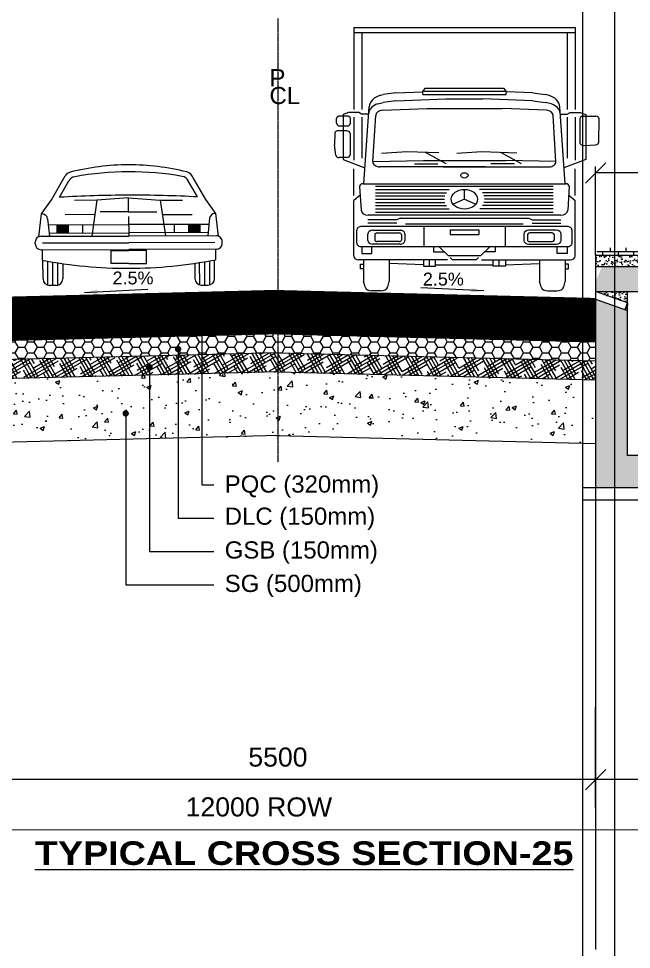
# Model space of a CAD drawing. Header units: inches. Extents: x 1863003 to 1881330, y 133141 to 515800.
# Drawn here: x 1871202 to 1876024, y 159476 to 166796 of the extents above; entities that cross this region are included whole.
import ezdxf

# ---------------------------------------------------------------- set-up
doc = ezdxf.new("R2010")
doc.units = ezdxf.units.IN
doc.header["$MEASUREMENT"] = 0
doc.linetypes.add('CENTERX2', pattern=[4, 2.5, -0.5, 0.5, -0.5])
doc.layers.get('0').update_dxf_attribs({"color": 4, "linetype": 'ELEC_LINE', "lineweight": 13})
doc.layers.get('Defpoints').update_dxf_attribs({"lineweight": 13})
for name, color, linetype, lineweight in [('DIM', 7, 'Continuous', 13), ('DIMEN', 7, 'Continuous', 13), ('HATCH', 252, 'Continuous', 13)]:
    doc.layers.add(name, color=color, linetype=linetype, lineweight=lineweight)
doc.styles.add('AB', font='ariblk.ttf')
doc.styles.add('ARIAL', font='arial.ttf')
doc.styles.get("Standard").update_dxf_attribs({"font": 'romans.shx'})
doc.linetypes.add('ELEC_LINE', pattern='A,12.7,-5.08,["EL",Standard,S=2.54,R=0,X=-2.54,Y=-1.27],-5.08', length=22.86)
doc.dimstyles.get("Standard").update_dxf_attribs({"dimtxt": 180, "dimasz": 160, "dimexe": 50, "dimexo": 50, "dimgap": 100, "dimtad": 1, "dimdec": 0, "dimzin": 0, "dimdsep": 46, "dimtxsty": 'ARIAL', "dimcen": 0.09, "dimclrd": 256, "dimclre": 256, "dimclrt": 256, "dimadec": 0, "dimazin": 0, "dimtm": 1e-09, "dimtfac": 1, "dimtdec": 0, "dimtofl": 0, "dimtmove": 0, "dimatfit": 3, "dimfxl": 0, "dimtolj": 1, "dimtzin": 0, "dimlwd": 9, "dimlwe": -1, "dimarcsym": 0})
pattern_1 = [(49.99999999999999, (849.9999999997672, -347609.0122401148), (358.6300913003767, -31.37606749129755), [37.5, -412.5]), (355, (849.9999999997672, -347609.0122401148), (-69.3756668065, 376.0960668500059), [30, -330]), (100.45144446, (879.8858404997671, -347611.6269121148), (289.254423363556, 344.7199954843147), [31.87009599999999, -350.5710559999998]), (46.18420000000001, (849.9999999997672, -347509.0122401148), (533.6206653357862, -82.75964039653827), [56.25, -618.75]), (96.63563549, (894.4683724997672, -347515.9088936148), (467.3309728371142, 487.0593003872752), [47.805171, -525.8568799999999]), (351.1841639899999, (849.9999999997672, -347509.0122401148), (467.3309725273866, 487.0593001349951), [45, -495.0000004999999]), (21, (899.9999999997672, -347534.0122401148), (298.4535260592309, -201.3094453326694), [37.5, -412.5]), (326.0000000000001, (899.9999999997672, -347534.0122401148), (121.6576659607909, 362.5750225234265), [30, -330]), (71.45144474, (924.8711269997672, -347550.7880271148), (420.1111883649855, 161.2655764031769), [31.870095, -350.571056]), (37.50000000000001, (849.9999999997672, -347609.0122401148), (6.079927658645334, 166.4469269156558), [0, -326, 0, -335, 0, -331.25]), (7.499999999999999, (849.9999999997672, -347609.0122401148), (131.5347687210743, 197.2058559411801), [0, -191, 0, -318.5, 0, -126.25]), (327.5, (738.4999999997672, -347609.0122401148), (266.9112180862045, -11.27743586718988), [0, -125, 0, -390, 0, -517.5]), (317.5, (688.4999999997672, -347609.0122401148), (291.5930846711931, 50.05249116615887), [0, -162.5, 0, -259, 0, -367.5])]
pattern_2 = [(29.99999999999999, (849.9999999997672, -347609.0122401148), (74.10254037844388, 71.65063509461096), [400, -200]), (120, (849.9999999997672, -347609.0122401148), (28.34936490538902, -99.10254037844388), [399.9999999999998, -199.9999999999999])]
pattern_3 = [(0, (849.9999999997672, -347609.0122401148), (75, 43.30127018922193), [50, -100]), (120, (849.9999999997672, -347609.0122401148), (-74.99999999999997, 43.30127018922194), [49.99999999999998, -99.99999999999996]), (59.99999999999999, (849.9999999997672, -347609.0122401148), (1.665334536937735e-14, 86.60254037844388), [-100, 50])]
pattern_4 = [(45, (849.9999999997672, -347609.0122401148), (-0.8838834764831844, 0.8838834764831844), [])]

# ---------------------------------------------------------------- blocks, each defined once
blk = doc.blocks.new('_Oblique')
at = {"color": 0, "linetype": 'ByBlock', "lineweight": -2}
blk.add_line((-0.5, -0.5), (0.5, 0.5), dxfattribs=at)
blk = doc.blocks.new('*D245')
at = {"layer": 'Defpoints', "color": 0, "ltscale": 0.02}
for p in [(1875742.303417261, 160811.027869636), (1875742.303417261, 160811.027869636), (1877042.303417261, 160811.027869636)]:
    blk.add_point(p, dxfattribs=at)
at = {"layer": 'DIMEN', "lineweight": 9, "ltscale": 0.02}
blk.add_line((1877042.303417261, 160811.027869636), (1875742.303417261, 160811.027869636), dxfattribs=at)
at = {"layer": 'DIMEN', "lineweight": 9, "ltscale": 0.02, "xscale": 160, "yscale": 160, "zscale": 160, "rotation": 180}
blk.add_blockref('_Oblique', (1875742.303417261, 160811.027869636), dxfattribs=at)
at = {"layer": 'DIMEN', "lineweight": 9, "ltscale": 0.02, "xscale": 160, "yscale": 160, "zscale": 160}
blk.add_blockref('_Oblique', (1877042.303417261, 160811.027869636), dxfattribs=at)
at = {"layer": 'DIMEN', "ltscale": 0.02, "insert": (1876392.303417261, 160987.6649774122), "char_height": 150, "attachment_point": 5, "style": 'ARIAL'}
blk.add_mtext('\\A1;1300', dxfattribs=at)
blk = doc.blocks.new('*D246')
at = {"layer": 'Defpoints', "color": 0, "ltscale": 0.02}
for p in [(1870742.303417261, 160811.027869636), (1870742.303417261, 160811.027869636), (1875742.303417261, 160811.027869636)]:
    blk.add_point(p, dxfattribs=at)
at = {"layer": 'DIMEN', "lineweight": 9, "ltscale": 0.02}
blk.add_line((1875742.303417261, 160811.027869636), (1870742.303417261, 160811.027869636), dxfattribs=at)
at = {"layer": 'DIMEN', "lineweight": 9, "ltscale": 0.02, "xscale": 160, "yscale": 160, "zscale": 160, "rotation": 180}
blk.add_blockref('_Oblique', (1870742.303417261, 160811.027869636), dxfattribs=at)
at = {"layer": 'DIMEN', "lineweight": 9, "ltscale": 0.02, "xscale": 160, "yscale": 160, "zscale": 160}
blk.add_blockref('_Oblique', (1875742.303417261, 160811.027869636), dxfattribs=at)
at = {"layer": 'DIMEN', "ltscale": 0.02, "insert": (1873242.303417261, 160987.6138177942), "char_height": 150, "attachment_point": 5, "style": 'ARIAL'}
blk.add_mtext('\\A1;5500', dxfattribs=at)
blk = doc.blocks.new('ca')
at = {"color": 8}
for p, q in [((-28.87392627767986, 25.61850738525391), (-23.64386951498454, 34.62560272216797)), ((-25.8452016072697, 26.62766265869141), (-22.36343586014118, 32.70442199707031)), ((25.84521282149944, 26.62766265869141), (22.36344707437092, 32.70442199707031)), ((28.87392986245686, 25.61850738525391), (23.64387309976155, 34.62560272216797)), ((-32.63588916830486, 20.39279174804688), (-28.87392627767986, 25.61850738525391)), ((-11.86808979086345, 25.45753479003906), (-20.18772327475017, 25.45753479003906)), ((-11.86808979086345, 25.45753479003906), (-13.80725299887126, 12.06492614746094)), ((-2.022308763116598e-06, 26.33292388916016), (-11.86808979086345, 25.45753479003906)), ((-2.022308763116598e-06, 26.33292388916016), (11.86810100503499, 25.45753479003906)), ((-2.022308763116598e-06, 21.14312744140625), (-2.022308763116598e-06, 26.33292388916016)), ((11.86810100503499, 25.45753479003906), (13.8072642130428, 12.06492614746094)), ((11.86810100503499, 25.45753479003906), (20.18772685952717, 25.45753479003906)), ((32.63589275308186, 20.39279174804688), (28.87392986245686, 25.61850738525391)), ((-2.022308763116598e-06, 21.14312744140625), (-10.61702167562908, 21.14312744140625)), ((-2.022308763116598e-06, 21.14312744140625), (10.61703288980061, 21.14312744140625)), ((-33.57544910477009, 11.918701171875), (-32.63588916830486, 20.39279174804688)), ((-32.63588916830486, 20.39279174804688), (-32.28344928787556, 20.39279174804688)), ((-30.30240070389118, 18.62036895751953), (-29.57140552572673, 12.06492614746094)), ((-12.64239704184001, 20.10987854003906), (-23.75327503250446, 20.10987854003906)), ((-2.022308763116598e-06, 19.41312408447266), (-2.022308763116598e-06, 12.06492614746094)), ((12.64240825601155, 20.10987854003906), (23.75327861739788, 20.10987854003906)), ((30.30239665939007, 18.62036895751953), (29.57140911050374, 12.06492614746094)), ((32.63589275308186, 20.39279174804688), (32.2834605021053, 20.39279174804688)), ((33.57545268966351, 11.918701171875), (32.63589275308186, 20.39279174804688)), ((-30.04683124588337, 16.3284912109375), (-2.022308763116598e-06, 16.3284912109375)), ((-26.75585376791423, 13.26463317871094), (-26.75585376791423, 16.3284912109375)), ((-22.56476032303181, 13.26463317871094), (-22.56476032303181, 16.3284912109375)), ((-17.18514453939861, 13.26463317871094), (-17.18514453939861, 16.3284912109375)), ((30.04684246011311, 16.3284912109375), (-2.022308763116598e-06, 16.3284912109375)), ((17.18514812417561, 13.26463317871094), (17.18514812417561, 16.3284912109375)), ((22.56477153726155, 13.26463317871094), (22.56477153726155, 16.3284912109375)), ((26.75585735269124, 13.26463317871094), (26.75585735269124, 16.3284912109375)), ((-32.79469501541462, 12.06492614746094), (-2.022308763116598e-06, 12.06492614746094)), ((-29.7051869588322, 13.26463317871094), (-2.022308763116598e-06, 13.26463317871094)), ((29.70519817300374, 13.26463317871094), (-2.022308763116598e-06, 13.26463317871094)), ((32.79470622964436, 12.06492614746094), (-2.022308763116598e-06, 12.06492614746094)), ((-34.95222675375408, 9.207511901855469), (-34.95222675375408, 9.907394409179688)), ((-32.79469501541462, 7.049980163574219), (-2.022308763116598e-06, 7.049980163574219)), ((-32.40735828451579, 7.049980163574219), (-32.40735828451579, 3.125236511230469)), ((-32.26056873373454, 9.557449340820312), (-2.022308763116598e-06, 9.557449340820312)), ((32.26057231856976, 9.557449340820312), (-2.022308763116598e-06, 9.557449340820312)), ((32.79470622964436, 7.049980163574219), (-2.022308763116598e-06, 7.049980163574219)), ((32.40736186935101, 7.049980163574219), (32.40736186935101, 3.125236511230469)), ((34.95223796792561, 9.207511901855469), (34.95223796792561, 9.907394409179688)), ((-6.595125313324388, 1.757362365722656), (-6.595125313324388, 6.686576843261719)), ((-6.595125313324388, 6.686576843261719), (-2.022308763116598e-06, 6.686576843261719)), ((6.595136527495924, 6.686576843261719), (-2.022308763116598e-06, 6.686576843261719)), ((6.595136527495924, 1.757362365722656), (6.595136527495924, 6.686576843261719)), ((-32.09418689779704, -3.909431457519531), (-32.09418689779704, 3.0645751953125)), ((-30.28335773519939, -6.264907836914062), (-30.28335773519939, 2.725761413574219)), ((-28.40287982986774, -6.346817016601562), (-28.40287982986774, 2.395401000976562)), ((-26.52240192459431, -6.264907836914062), (-26.52240192459431, 2.086807250976562)), ((-24.71157276205486, 1.810089111328125), (-24.71157276205486, -3.909431457519531)), ((-2.022308763116598e-06, 1.757362365722656), (-6.595125313324388, 1.757362365722656)), ((-2.022308763116598e-06, 1.757362365722656), (6.595136527495924, 1.757362365722656)), ((24.71157634683186, 1.810089111328125), (24.71157634683186, -3.909431457519531)), ((26.52241313882405, -6.264907836914062), (26.52241313882405, 2.086807250976562)), ((28.40289104409749, -6.346817016601562), (28.40289104409749, 2.395401000976562)), ((30.28336894942913, -6.264907836914062), (30.28336894942913, 2.725761413574219)), ((32.09419048257405, -3.909431457519531), (32.09419048257405, 3.0645751953125)), ((-27.14895832107868, -6.346817016601562), (-29.65680133871501, -6.346817016601562)), ((27.14896953530842, -6.346817016601562), (29.65681255294476, -6.346817016601562))]:
    blk.add_line(p, q, dxfattribs=at)
for centre, radius, start, end in [((-2.022308763116598e-06, -51.15877151489258), 89.84619140625, 90.00000250547792, 104.0557395141059), ((-2.022308763116598e-06, -51.15877151489258), 89.84619140625, 75.94426549587769, 90.00000250547792), ((-21.10853015951579, 33.15342712402344), 2.931763172149658, 104.0557395141059, 149.8579703914262), ((-2.022308763116598e-06, -77.34341216087341), 113.4477920532226, 90.00000250547792, 100.1964913884343), ((-2.022308763116598e-06, -77.34341216087341), 113.4477920532226, 79.80350679128016, 90.00000250547792), ((21.1085337442928, 33.15342712402344), 2.931763172149658, 30.14203120414816, 75.94426549587769), ((-19.49852191971149, 31.06292724609375), 3.301851511001587, 100.1964913884343, 150.1888247544409), ((19.49853313394124, 31.06292724609375), 3.301851511001587, 29.81117683935573, 79.80350679128016), ((-2.022308763116598e-06, -444.7755432128906), 472.1111755371094, 90.00000250547792, 93.13816024060277), ((-2.022308763116598e-06, -444.7755432128906), 472.1111755371094, 86.8618379397985, 90.00000250547792), ((-32.28344928787556, 18.39946746826172), 1.993328452110291, 6.362710959437382, 90.00000250547792), ((32.2834605021053, 18.39946746826172), 1.993328452110291, 90.00000250547792, 173.6372876464351), ((-32.79469501541462, 9.907394409179688), 2.157535076141357, 90.00000250547792, 180.0000050081001), ((32.79470622964436, 9.907394409179688), 2.157535076141357, 0, 90.00000250547792), ((-32.79469501541462, 9.207511901855469), 2.157535076141357, 180.0000050081001, 270.0000006830187), ((32.79470622964436, 9.207511901855469), 2.157535076141357, 270.0000006830187, 0), ((-2.022308763116598e-06, 169.5877685546875), 169.5877685546875, 258.9833153636083, 270.0000006830187), ((-2.022308763116598e-06, 169.5877685546875), 169.5877685546875, 270.0000006830187, 281.0166860022666), ((-29.65680133871501, -3.909431457519531), 2.437389612197876, 180.0000050081001, 270.0000006830187), ((-27.14895832107868, -3.909431457519531), 2.437389612197876, 270.0000006830187, 0), ((27.14896953530842, -3.909431457519531), 2.437389612197876, 180.0000050081001, 270.0000006830187), ((29.65681255294476, -3.909431457519531), 2.437389612197876, 270.0000006830187, 0)]:
    blk.add_arc(centre, radius, start, end, dxfattribs=at)
for points in [[(-22.56476032303181, 13.26463317871094), (-22.56476032303181, 16.3284912109375), (-26.75585376791423, 13.26463317871094), (-26.75585376791423, 16.3284912109375)], [(22.56477153726155, 13.26463317871094), (22.56477153726155, 16.3284912109375), (26.75585735269124, 13.26463317871094), (26.75585735269124, 16.3284912109375)]]:
    blk.add_solid(points, dxfattribs=at)
blk = doc.blocks.new('A$C9c4fc737')
at = {"color": 8, "linetype": 'Continuous'}
for p, q in [((10.81007140269503, 147.2526909448789), (134.6093052432407, 147.2526909448789)), ((10.81007140269503, 147.2526909448789), (10.81007140269503, 101.3151259922306)), ((134.6093052432407, 147.2526909448789), (134.6093052432407, 101.3151259922306)), ((10.81007140269503, 144.514640566078), (134.6093052432407, 144.514640566078)), ((15.30168826063164, 144.514640566078), (15.30168826063164, 101.3151259922306)), ((130.1176883853041, 144.514640566078), (130.1176883853041, 101.3151259922306)), ((25.80307572381571, 109.3900817960384), (27.35668485541828, 109.827034364338)), ((34.43398321326822, 110.7369727246114), (27.35668485541828, 109.827034364338)), ((34.43398321326822, 110.7369727246114), (49.37210274743848, 111.3052707503666)), ((49.37210274743848, 111.5411098843906), (50.79670752352104, 113.2288923030719)), ((96.04727389849722, 111.5411098843906), (49.37210274743848, 111.5411098843906)), ((49.37210274743848, 109.8533274657675), (49.37210274743848, 111.5411098843906)), ((49.37210274743848, 109.8533274657675), (96.04727389849722, 109.8533274657675)), ((50.79670752352104, 113.2288923030719), (94.62266912241466, 113.2288923030719)), ((94.62266912241466, 113.2288923030719), (96.04727389849722, 111.5411098843906)), ((96.04727389849722, 109.8533274657675), (96.04727389849722, 111.5411098843906)), ((110.9853934326675, 110.7369727246114), (96.04727389849722, 111.3052707503666)), ((110.9853934326675, 110.7369727246114), (118.0626917905174, 109.827034364338)), ((119.61630092212, 109.3900817960384), (118.0626917905174, 109.827034364338)), ((24.28094782587141, 104.5324804893462), (27.35668485541828, 105.397531528899)), ((34.43398321326822, 106.3074698892306), (27.35668485541828, 105.397531528899)), ((34.43398321326822, 106.3074698892306), (62.33875959576108, 107.3690646428731)), ((62.33875959576108, 107.3690646428731), (83.08061705017462, 107.3690646428731)), ((110.9853934326675, 106.3074698892306), (83.08061705017462, 107.3690646428731)), ((110.9853934326675, 106.3074698892306), (118.0626917905174, 105.397531528899)), ((121.1384288200643, 104.5324804893462), (118.0626917905174, 105.397531528899)), ((7.944666502531618, 99.78624497377314), (4.911538634914905, 98.57299382670317)), ((13.60650518885814, 99.78624497377314), (7.944666502531618, 99.78624497377314)), ((15.22417338495143, 98.74541201052489), (13.60650518885814, 99.78624497377314)), ((16.43742453190498, 59.91248832049314), (19.42990541039035, 102.8634112855652)), ((26.83855356904678, 100.9396588809323), (51.62170779658481, 101.9094344811165)), ((51.62170779658481, 101.9094344811165), (93.79766884911805, 101.9094344811165)), ((118.5808230768889, 100.9396588809323), (93.79766884911805, 101.9094344811165)), ((128.9819521140307, 59.91248832049314), (125.9894712353125, 102.8634112855652)), ((130.1952032609843, 98.74541201052489), (131.8128714570776, 99.78624497377314)), ((131.8128714570776, 99.78624497377314), (137.4747101434041, 99.78624497377314)), ((137.4747101434041, 99.78624497377314), (140.5078380110208, 98.57299382670317)), ((1.260551386745647, 93.71527845913079), (1.260551386745647, 96.28955551289255)), ((6.952321232063696, 97.76593348762253), (3.229055353207514, 97.76593348762253)), ((4.911538634914905, 98.57299382670317), (4.911538634914905, 73.39803252520505)), ((8.920825198292732, 93.71527845913079), (8.920825198292732, 96.28955551289255)), ((10.81007140269503, 97.14353605674114), (10.81007140269503, 73.11245732830139)), ((19.14299576473422, 98.74541201052489), (15.22417338495143, 98.74541201052489)), ((15.30168826063164, 97.14353605674114), (15.30168826063164, 74.19216890487587)), ((21.52414408815093, 72.39246372279013), (23.11087843985297, 98.12731148838066)), ((123.8952325577848, 72.39246372279013), (122.3084982060827, 98.12731148838066)), ((126.2763808809686, 98.74541201052489), (130.1952032609843, 98.74541201052489)), ((130.1176883853041, 97.14353605674114), (130.1176883853041, 74.19216890487587)), ((134.6093052432407, 97.14353605674114), (134.6093052432407, 73.11245732830139)), ((137.2997770148795, 96.27441052539507), (137.2997770148795, 82.8046028696117)), ((139.3317480962723, 97.75002095242962), (146.1434926723596, 97.58522068039747)), ((140.5078380110208, 98.57299382670317), (140.5078380110208, 73.39803252520505)), ((147.8633633202408, 83.18633028503973), (148.0484157337341, 96.09373613906791)), ((6.885636833729222, 89.48991626466159), (2.279984229011461, 89.54305841011228)), ((3.229055353207514, 92.2389004844008), (6.952321232063696, 92.2389004844008)), ((0.2822680084500462, 88.11550049768994), (0, 81.6939033070812)), ((8.823859706986696, 88.01371297822334), (8.823859706986696, 76.04331767233089)), ((0.7474576199892908, 75.90110675262986), (0, 81.6939033070812)), ((139.4252597675659, 81.33292674750555), (146.051951929694, 81.73052827722859)), ((6.855355740757659, 74.5669396976009), (2.706808069488034, 74.5669396976009)), ((4.911538634914905, 73.39803252520505), (17.06051128986292, 68.85562026500702)), ((21.52414408815093, 72.39246372279013), (49.80183107615449, 72.94306334503926)), ((40.45865266723558, 77.68533015169669), (26.34564223280177, 76.88612957298756)), ((58.4318889528513, 77.0992463597795), (40.45865266723558, 77.68533015169669)), ((49.80183107615449, 72.94306334503926), (95.61754556978121, 72.94306334503926)), ((62.54096812033094, 71.12318662443431), (51.01508222310804, 77.34109875315335)), ((82.51802576519549, 77.68533015169669), (68.4050153309945, 76.88612957298756)), ((102.0383846617769, 77.04879670945229), (82.51802576519549, 77.68533015169669)), ((104.6003412182909, 71.12318662443431), (93.07445532130077, 77.34109875315335)), ((123.8952325577848, 72.39246372279013), (95.61754556978121, 72.94306334503926)), ((140.5078380110208, 73.39803252520505), (128.3588653560728, 68.85562026500702)), ((10.81007140269503, 53.40037574415328), (10.81007140269503, 68.16311544529162)), ((84.58169729192741, 69.30330990388757), (25.45694932248443, 69.30330990388757)), ((44.74661796330474, 71.12318662443431), (57.89017205638811, 71.12318662443431)), ((60.83767935400829, 69.30330990388757), (119.9624273234513, 69.30330990388757)), ((100.672758682631, 71.12318662443431), (87.52920458931476, 71.12318662443431)), ((134.6093052432407, 53.40037574415328), (134.6093052432407, 68.16311544529162)), ((14.1265368165914, 58.36804228380788), (14.94026613910682, 45.14494079392171)), ((16.09294749516994, 59.91248832049314), (129.3264291507658, 59.91248832049314)), ((23.01603383524343, 58.50492512102937), (122.4033428104594, 58.50492512102937)), ((131.2928398293443, 58.36804228380788), (130.4791105068289, 45.14494079392171)), ((14.42386939167045, 53.53638793766731), (10.81007140269503, 50.56138734007254)), ((23.01603383524343, 56.70389381982386), (64.2195695808623, 56.70389381982386)), ((23.01603383524343, 54.90286251861835), (62.65458538127132, 54.90286251861835)), ((23.01603383524343, 53.10183121741284), (61.81956115923822, 53.10183121741284)), ((72.70968832285143, 51.27113444113638), (72.70968832285143, 56.78345282335067)), ((122.4033428104594, 56.70389381982386), (81.1998070650734, 56.70389381982386)), ((122.4033428104594, 54.90286251861835), (82.76479126466438, 54.90286251861835)), ((122.4033428104594, 53.10183121741284), (83.59981548669748, 53.10183121741284)), ((130.9955072542652, 53.53638793766731), (134.6093052432407, 50.56138734007254)), ((10.81007140269503, 19.41215215518605), (10.81007140269503, 50.56138734007254)), ((23.01603383524343, 51.30079991614912), (61.54942669160664, 51.30079991614912)), ((23.01603383524343, 49.4997686149436), (61.80213106749579, 49.4997686149436)), ((23.01603383524343, 47.69873731373809), (62.61687075579539, 47.69873731373809)), ((72.70968832285143, 51.27113444113638), (66.34461131924763, 48.51497525000013)), ((72.70968832285143, 51.27113444113638), (79.07476532668807, 48.51497525000013)), ((122.4033428104594, 47.69873731373809), (82.80250589014031, 47.69873731373809)), ((122.4033428104594, 49.4997686149436), (83.6172455784399, 49.4997686149436)), ((122.4033428104594, 51.30079991614912), (83.86994995432906, 51.30079991614912)), ((134.6093052432407, 19.41215215518605), (134.6093052432407, 50.56138734007254)), ((126.5462891496718, 42.32832096831407), (18.87308749626391, 42.32832096831407)), ((23.01603383524343, 45.89770601253258), (64.1527073616162, 45.89770601253258)), ((23.01603383524343, 44.09667471132707), (122.4033428104594, 44.09667471132707)), ((122.4033428104594, 45.89770601253258), (81.26666928408667, 45.89770601253258)), ((34.84683989058249, 39.77323140465887), (18.75923893414438, 39.77323140465887)), ((34.84683989058249, 37.9278889420093), (18.75923893414438, 37.9278889420093)), ((36.73949882644229, 40.76687734609004), (34.84683989058249, 39.77323140465887)), ((36.73949882644229, 40.76687734609004), (108.6798778192606, 40.76687734609004)), ((39.78912425111048, 37.50204068142921), (105.6302523948252, 37.50204068142921)), ((108.6798778192606, 40.76687734609004), (110.5725367553532, 39.77323140465887)), ((110.5725367553532, 39.77323140465887), (126.6601377117913, 39.77323140465887)), ((110.5725367553532, 37.9278889420093), (126.6601377117913, 37.9278889420093)), ((12.51346444524825, 26.79352200578433), (12.51346444524825, 34.01561733672861)), ((130.1500066772569, 36.08254647935973), (15.2693699686788, 36.08254647935973)), ((18.60797379491851, 28.1803650741349), (18.60797379491851, 31.82522433414124)), ((21.36387931858189, 33.89215347677236), (36.6879188392777, 33.89215347677236)), ((22.54498166893609, 31.52994877216406), (22.54498166893609, 28.47564063605387)), ((23.72608400485478, 32.41577552404488), (36.29421808989719, 32.41577552404488)), ((37.47532042581588, 31.52994877216406), (37.47532042581588, 28.47564063605387)), ((39.44382436270826, 31.82522433414124), (39.44382436270826, 28.1803650741349)), ((49.98811137885787, 36.08254647935973), (49.98811137885787, 24.72659286309499)), ((64.75085108005442, 34.09525459655561), (64.75085108005442, 31.5401650328422)), ((64.75085108005442, 34.09525459655561), (80.66852556588128, 34.09525459655561)), ((64.75085108005442, 31.5401650328422), (80.66852556588128, 31.5401650328422)), ((80.66852556588128, 34.09525459655561), (80.66852556588128, 31.5401650328422)), ((95.43126526707783, 36.08254647935973), (95.43126526707783, 24.72659286309499)), ((105.9755522829946, 31.82522433414124), (105.9755522829946, 28.1803650741349)), ((107.9440562201198, 31.52994877216406), (107.9440562201198, 28.47564063605387)), ((124.0554973273538, 33.89215347677236), (108.731457806658, 33.89215347677236)), ((121.6932926410809, 32.41577552404488), (109.1251585558057, 32.41577552404488)), ((122.8743949769996, 31.52994877216406), (122.8743949769996, 28.47564063605387)), ((126.8114028510172, 28.1803650741349), (126.8114028510172, 31.82522433414124)), ((132.9059122006875, 26.79352200578433), (132.9059122006875, 34.01561733672861)), ((36.6879188392777, 26.11343593144557), (21.36387931858189, 26.11343593144557)), ((36.29421808989719, 27.58981388423126), (23.72608400485478, 27.58981388423126)), ((108.731457806658, 26.11343593144557), (124.0554973273538, 26.11343593144557)), ((109.1251585558057, 27.58981388423126), (121.6932926410809, 27.58981388423126)), ((130.1500066772569, 24.72659286309499), (15.2693699686788, 24.72659286309499)), ((15.2693699686788, 24.72659286309499), (15.2693699686788, 20.89395851764129)), ((15.2693699686788, 20.89395851764129), (20.84116376377642, 20.89395851764129)), ((20.84116376377642, 20.89395851764129), (20.84116376377642, 24.72659286309499)), ((55.47682229336351, 24.72659286309499), (55.47682229336351, 21.88760445907246)), ((55.47682229336351, 21.88760445907246), (61.42517894948833, 21.88760445907246)), ((58.50507659092546, 24.72659286309499), (63.61525571835227, 19.75836315599736)), ((86.91430005477741, 24.72659286309499), (81.80412092758343, 19.75836315599736)), ((89.94255435257219, 21.88760445907246), (83.99419769644737, 21.88760445907246)), ((89.94255435257219, 24.72659286309499), (89.94255435257219, 21.88760445907246)), ((124.5782128821593, 20.89395851764129), (124.5782128821593, 24.72659286309499)), ((130.1500066772569, 20.89395851764129), (124.5782128821593, 20.89395851764129)), ((130.1500066772569, 24.72659286309499), (130.1500066772569, 20.89395851764129)), ((63.23672393104061, 17.34522301255492), (13.56597692635842, 17.34522301255492)), ((16.29878231720068, 17.34522301255492), (16.29878231720068, 5.279522295284551)), ((30.68299023108557, 17.34522301255492), (30.68299023108557, 5.279522295284551)), ((49.79884548531845, 17.34522301255492), (49.79884548531845, 13.93843692768132)), ((53.20563157019205, 13.93843692768132), (53.20563157019205, 17.34522301255492)), ((56.61241765506566, 13.93843692768132), (56.61241765506566, 17.34522301255492)), ((63.61525571835227, 19.75836315599736), (81.80412092758343, 19.75836315599736)), ((66.09734272304922, 17.34522301255492), (64.79634029022418, 18.61008648894494)), ((79.32203392288648, 17.34522301255492), (66.09734272304922, 17.34522301255492)), ((79.32203392288648, 17.34522301255492), (80.62303635571152, 18.61008648894494)), ((82.18265271466225, 17.34522301255492), (131.8533997195773, 17.34522301255492)), ((88.80695899087004, 13.93843692768132), (88.80695899087004, 17.34522301255492)), ((92.21374507574365, 13.93843692768132), (92.21374507574365, 17.34522301255492)), ((95.62053116061725, 17.34522301255492), (95.62053116061725, 13.93843692768132)), ((114.7363864146173, 17.34522301255492), (114.7363864146173, 5.279522295284551)), ((129.120594328735, 17.34522301255492), (129.120594328735, 5.279522295284551)), ((14.51846541743726, 12.32884671847569), (14.51846541743726, 14.95200559473597)), ((14.51846541743726, 14.95200559473597), (16.29878231720068, 14.95200559473597)), ((16.29878231720068, 12.32884671847569), (14.51846541743726, 12.32884671847569)), ((49.79884548531845, 14.64818402868696), (30.87225612485781, 15.35793112969259)), ((49.79884548531845, 13.93843692768132), (56.61241765506566, 13.93843692768132)), ((56.61241765506566, 14.64818402868696), (88.80695899087004, 14.64818402868696)), ((95.62053116061725, 13.93843692768132), (88.80695899087004, 13.93843692768132)), ((95.62053116061725, 14.64818402868696), (114.5471205210779, 15.35793112969259)), ((130.9009112284984, 14.95200559473597), (129.120594328735, 14.95200559473597)), ((129.120594328735, 12.32884671847569), (130.9009112284984, 12.32884671847569)), ((130.9009112284984, 12.32884671847569), (130.9009112284984, 14.95200559473597)), ((17.13803700078279, 2.335416865476873), (16.29878231720068, 5.279522295284551)), ((29.84373554773629, 2.335416865476873), (30.68299023108557, 5.279522295284551)), ((115.5756410981994, 2.335416865476873), (114.7363864146173, 5.279522295284551)), ((128.2813396451529, 2.335416865476873), (129.120594328735, 5.279522295284551)), ((25.99373464658856, 0), (20.98803790193051, 0)), ((119.4256419993471, 0), (124.4313387440052, 0))]:
    blk.add_line(p, q, dxfattribs=at)
for centre, major_axis, ratio, start_param, end_param in [((29.25901510962285, 102.478203024657), (9.842519685239607, 8.685140878007128e-10), 0.7499999999976008, 1.929566996875606, 3.089386062538172), ((116.1603615363128, 102.478203024657), (-9.842519684983525, 1.044730263928248e-10), 0.7500000000071224, 3.193799244538609, 4.353618310236004), ((27.04569937568158, 99.00297738978406), (7.874015865556987, 4.652433814187923e-10), 0.749999999989869, 1.929566996891334, 3.089386062563803), ((118.3736772702541, 99.00297738978406), (7.874015865300907, 2.987938476012848e-10), 0.7500000000017711, 0.0522065908974827, 1.212025656613489), ((27.04368367418647, 97.99091361893807), (-3.937007932723968, 2.312929198222416e-10), 0.7500000000002759, -1.51866967777492, -0.04620985496934704), ((118.3756929717492, 97.99091361893807), (3.937007932723968, 2.312929198222416e-10), 0.7500000000002759, 0.04620985496934704, 1.51866967777492), ((3.229055353207514, 96.28955551289255), (1.968503966461868, 1.285005698369486e-10), 0.749999999940861, 1.570796326745938, 3.141592653502755), ((3.229055353207514, 93.71527845913079), (-1.968503966461867, 1.285010069326342e-10), 0.749999999940861, 8.703793241693347e-11, 1.570796326843855), ((6.952321232063696, 96.28955551289255), (1.968503966229037, 2.706370932071493e-10), 0.7500000000295695, -1.833113660865138e-10, 1.570796326691784), ((6.952321232063696, 93.71527845913079), (-1.968503966229037, 2.706379673985203e-10), 0.7500000000295695, 1.570796326898009, 3.141592653773105), ((139.2682809811085, 96.27441052539507), (1.968503966229037, 2.497819467660958e-10), 0.7500000000498698, 1.538549444250816, 3.141592653420608), ((146.0800255571958, 96.10961025336292), (1.968503966183297, 2.493730358322635e-11), 0.7500000000660637, -0.01075227378542487, 1.538549444454071), ((2.249703136039898, 88.06685512361582), (-1.968503966359715, 8.40328508991271e-12), 0.750000000003175, 4.697005578532028, 6.250230209543837), ((6.855355740757659, 88.01371297822334), (1.968503966229036, 1.260290043539562e-11), 0.7500000000233307, -8.536282791737904e-12, 1.55541292493321), ((139.2682809811085, 82.8046028696117), (-1.968503966229037, 3.625980915698539e-10), 0.7500000000340206, 2.455997627492934e-10, 1.650626312817779), ((145.8949731434695, 83.20220439933473), (-1.968503966415619, 5.900497841098077e-11), 0.749999999960756, 1.65062631257587, 3.130840379860985), ((2.706808069488034, 76.04331767233089), (-1.968503966271369, 1.554073060315424e-10), 0.7500000000134409, 0.09647377531102164, 1.570796326854107), ((6.855355740757659, 76.04331767233089), (-1.968503966229037, 2.706379673985203e-10), 0.7500000000295695, 1.570796326898009, 3.141592653773105), ((25.45694932248443, 72.25606585340574), (-3.937007932715591, 4.113186456186132e-10), 0.7499999999952969, -0.0462098548890495, 1.570796326873253), ((119.9624273234513, 72.25606585340574), (3.937007932493279, 1.217947525238363e-11), 0.7500000000376474, 4.71238898038237, 6.329395162203811), ((72.70968832285143, 64.59174372506095), (-1.996488246135414, 7.963933390907697e-11), 0.7499999999416898, 3.141592653642979, 9.424777960822565), ((16.09294749516994, 58.43611034576315), (-1.968503966311554, 7.931594072135041e-11), 0.7499999999981304, -1.570796326764677, 0.04612111607132863), ((129.3264291507658, 58.43611034576315), (1.968503966311554, 7.931637781703598e-11), 0.7499999999981303, -0.04612111607132863, 1.570796326764677), ((18.87308749626391, 45.28107691783225), (3.937007932612698, 2.218595207314196e-10), 0.750000000014898, 3.187713769531352, 4.712388980342426), ((126.5462891496718, 45.28107691783225), (-3.937007932612698, 2.218595207314196e-10), 0.750000000014898, 1.570796326837161, 3.095471537648233), ((15.2693699686788, 34.01561733672861), (-2.755905523430556, 1.92061759289608e-10), 0.7500000000211212, -1.570796326742628, 9.29212262690271e-11), ((21.36387931858189, 31.82522433414124), (2.755905523663387, 2.070767827158106e-10), 0.7499999999577579, 1.570796326738543, 3.141592653489607), ((23.72608400485478, 31.52994877216406), (-1.181102335918695, 8.643329318177971e-11), 0.7499999999507175, -1.570796326740012, 9.757350483141636e-11), ((36.29421808989719, 31.52994877216406), (1.181102335918695, 8.643276866697656e-11), 0.7499999999507176, -9.757283869760158e-11, 1.570796326740012), ((36.6879188392777, 31.82522433414124), (2.755905523430556, 1.920617592896081e-10), 0.7500000000211212, -9.29212262690271e-11, 1.570796326742629), ((108.731457806658, 31.82522433414124), (2.755905523663387, 2.070767827158106e-10), 0.7499999999577579, 1.570796326738543, 3.141592653489607), ((109.1251585558057, 31.52994877216406), (1.181102335685864, 7.88954909307304e-11), 0.7500000000985649, 1.570796326744798, 3.141592653500728), ((121.6932926410809, 31.52994877216406), (-1.181102335918695, 4.780339471246399e-10), 0.7499999999507175, 3.141592654129441, 4.712388980688242), ((124.0554973273538, 31.82522433414124), (-2.755905523663387, 2.070761707818574e-10), 0.7499999999577578, 3.141592653689979, 4.712388980441044), ((130.1500066772569, 34.01561733672861), (2.755905523430556, 1.920617592896081e-10), 0.7500000000211212, -9.29212262690271e-11, 1.570796326742629), ((15.2693699686788, 26.79352200578433), (2.755905523430556, 2.471713072433679e-10), 0.7500000000422421, 3.141592653470209, 4.712388980317423), ((21.36387931858189, 28.1803650741349), (-2.755905523663387, 1.51967234757395e-10), 0.7499999999788789, 7.352318753817144e-11, 1.570796326836253), ((23.72608400485478, 28.47564063605387), (1.181102335918694, 2.194790955646965e-10), 0.7499999999014352, 3.141592653342025, 4.71238898024532), ((36.29421808989719, 28.47564063605387), (-1.181102335918695, 2.194790955646966e-10), 0.7499999999014348, 1.570796326934266, 3.14159265383756), ((36.6879188392777, 28.1803650741349), (-2.755905523430556, 2.471713072433679e-10), 0.7500000000422421, 1.570796326862162, 3.141592653709377), ((108.731457806658, 28.1803650741349), (-2.755905523663387, 1.51967234757395e-10), 0.7499999999788789, 7.352318753817144e-11, 1.570796326836253), ((109.1251585558057, 28.47564063605387), (1.181102335685864, 5.415019381187713e-11), 0.7500000000492826, 3.141592653528663, 4.712388980350305), ((121.6932926410809, 28.47564063605387), (1.181102335918695, 3.449876202269198e-10), 0.7499999999014351, 4.712388980165622, 6.283185306790133), ((124.0554973273538, 28.1803650741349), (2.755905523663387, 1.51967234757395e-10), 0.7499999999788789, 4.712388980343333, 6.283185307106063), ((130.1500066772569, 26.79352200578433), (-2.755905523430556, 2.471713072433679e-10), 0.7500000000422421, 1.570796326862162, 3.141592653709377), ((13.56597692635842, 19.41215215518605), (-2.755905523663387, 2.070761707818574e-10), 0.7499999999577578, 1.001854155191495e-10, 1.570796326851251), ((131.8533997195773, 19.41215215518605), (2.755905523663387, 2.070767827158106e-10), 0.7499999999577579, 4.712388980328336, 6.283185307079401), ((20.98803790193051, 2.952755949518178), (-3.937007932812566, 1.456588815042779e-10), 0.7499999999768232, 0.2106260617996123, 1.570796326822644), ((25.99373464658856, 2.952755949518178), (3.937007932812566, 1.45659755695649e-10), 0.7499999999768232, 4.712388980356941, 6.072559245379972), ((119.4256419993471, 2.952755949518178), (-3.937007932812566, 1.456588815042779e-10), 0.7499999999768232, 0.2106260617996123, 1.570796326822644), ((124.4313387440052, 2.952755949518178), (3.937007932812566, 1.45659755695649e-10), 0.7499999999768232, 4.712388980356941, 6.072559245379972)]:
    blk.add_ellipse(centre, major_axis=major_axis, ratio=ratio, start_param=start_param, end_param=end_param, dxfattribs=at)
blk.add_ellipse((72.70968832285143, 51.27113444113638), major_axis=(7.349757843185215, 3.855910155033785e-11), ratio=0.749999999976241, dxfattribs=at)
blk = doc.blocks.new('*D249')
at = {"layer": 'Defpoints', "color": 0, "ltscale": 0.02}
for p in [(1867442.303417261, 160646.2464845365), (1878742.303417261, 160638.6935116831), (1878742.153301422, 160414.1052582053)]:
    blk.add_point(p, dxfattribs=at)
at = {"layer": 'DIMEN', "ltscale": 0.02}
for p, q in [((1867442.269997034, 160596.2464957056), (1867442.119881195, 160371.6582422278)), ((1878742.269997034, 160588.6935228522), (1878742.119881195, 160364.1052693744))]:
    blk.add_line(p, q, dxfattribs=at)
at = {"layer": 'DIMEN', "lineweight": 9, "ltscale": 0.02}
blk.add_line((1867442.153301421, 160421.6582310587), (1878742.153301422, 160414.1052582053), dxfattribs=at)
at = {"layer": 'DIMEN', "lineweight": 9, "ltscale": 0.02, "xscale": 160, "yscale": 160, "zscale": 160}
for p, rotation in [((1867442.153301421, 160421.6582310587), 179.9617032386878), ((1878742.153301422, 160414.1052582053), 359.9617032386878)]:
    blk.add_blockref('_Oblique', p, dxfattribs=dict(at, rotation=rotation))
at = {"layer": 'DIMEN', "ltscale": 0.02, "insert": (1873092.272016175, 160595.4908454756), "char_height": 150, "attachment_point": 5, "rotation": 359.9617032386878, "style": 'ARIAL'}
blk.add_mtext('\\A1;12000 ROW', dxfattribs=at)
blk = doc.blocks.new('*D357')
at = {"layer": 'Defpoints', "color": 0, "ltscale": 0.02}
for p in [(1875742.274070687, 165582.5886607658), (1875742.274070687, 165481.9390446051), (1877542.274070687, 165481.9390446051)]:
    blk.add_point(p, dxfattribs=at)
at = {"layer": 'DIMEN', "ltscale": 0.02}
for p, q in [((1875742.274070687, 165531.9390446051), (1875742.274070687, 165632.5886607658)), ((1877542.274070687, 165531.9390446051), (1877542.274070687, 165632.5886607658))]:
    blk.add_line(p, q, dxfattribs=at)
at = {"layer": 'DIMEN', "lineweight": 9, "ltscale": 0.02}
blk.add_line((1877542.274070687, 165582.5886607658), (1875742.274070687, 165582.5886607658), dxfattribs=at)
at = {"layer": 'DIMEN', "lineweight": 9, "ltscale": 0.02, "xscale": 160, "yscale": 160, "zscale": 160, "rotation": 180}
blk.add_blockref('_Oblique', (1875742.274070687, 165582.5886607658), dxfattribs=at)
at = {"layer": 'DIMEN', "lineweight": 9, "ltscale": 0.02, "xscale": 160, "yscale": 160, "zscale": 160}
blk.add_blockref('_Oblique', (1877542.274070687, 165582.5886607658), dxfattribs=at)
at = {"layer": 'DIMEN', "ltscale": 0.02, "insert": (1876642.274070687, 165759.174608924), "char_height": 150, "attachment_point": 5, "style": 'ARIAL'}
blk.add_mtext('\\A1;1800', dxfattribs=at)

msp = doc.modelspace()

# ---------------------------------------------------------------- hatches: boundary and pattern name
at = {"layer": 'DIM', "linetype": 'Continuous'}
h = msp.add_hatch(dxfattribs=at)
h.set_pattern_fill('AR-BRSTD', scale=0.6)
h.set_pattern_definition([(0, (1949.999999999302, -347325.0341684531), (0, 40.64508), []), (90, (1949.999999999302, -347325.0341684531), (-60.95999999999999, 40.64508), [40.64508, -40.64508])])
h.paths.add_polyline_path([(1877542.274070687, 164996.6033789085), (1877542.274070687, 164936.6033789085), (1875742.303417261, 164936.6033789085), (1875762.303417261, 164993.5322290454)])
h = msp.add_hatch(dxfattribs=at)
h.set_pattern_fill('AR-SAND')
h.set_pattern_definition([(37.50000000000001, (1949.999999999302, -347325.0341684531), (-1.600031295984046, 48.94132373293424), [0, -38.608, 0, -43.18, 0, -41.275]), (7.499999999999999, (1949.999999999302, -347325.0341684531), (44.95232831380027, 71.68251005683543), [0, -20.828, 0, -34.798, 0, -13.335]), (327.5, (1918.757999999216, -347325.0341684531), (79.0992370241458, 0.1437184678545762), [0, -12.7, 0, -45.72, 0, -59.69]), (317.5, (1918.757999999216, -347325.0341684531), (76.35564524722972, 22.29293232572163), [0, -6.35, 0, -29.972, 0, -34.29])])
h.paths.add_polyline_path([(1877542.274070687, 164936.6033789085), (1877542.274070687, 164846.6033789085), (1875742.303417261, 164846.6033789085), (1875742.274070687, 164936.6033789085)])
h = msp.add_hatch(dxfattribs=at)
h.set_pattern_fill('AR-CONC', scale=10)
h.set_pattern_definition([(49.99999999999999, (0, -271416.9108993956), (71.72601826007535, -6.275213498259511), [7.5, -82.5]), (355, (0, -271416.9108993956), (-13.8751333613, 75.21921337000119), [6, -66]), (100.45144446, (5.9771681, -271417.4338337956), (57.8508846727112, 68.94399909686294), [6.374019199999998, -70.11421119999997]), (46.18420000000001, (0, -271396.9108993956), (106.7241330671572, -16.55192807930765), [11.25, -123.75]), (96.63563549, (8.8936745, -271398.2902300956), (93.46619456742283, 97.41186007745505), [9.5610342, -105.171376]), (351.1841639899999, (0, -271396.9108993956), (93.46619450547732, 97.41186002699902), [9, -99.0000001]), (21, (10, -271401.9108993956), (59.69070521184616, -40.26188906653388), [7.5, -82.5]), (326.0000000000001, (10, -271401.9108993956), (24.33153319215817, 72.5150045046853), [6, -66]), (71.45144474, (14.9742254, -271405.2660567956), (84.02223767299711, 32.25311528063538), [6.374019000000001, -70.1142112]), (37.50000000000001, (0, -271416.9108993956), (1.215985531729067, 33.28938538313115), [0, -65.19999999999999, 0, -67, 0, -66.25]), (7.499999999999999, (0, -271416.9108993956), (26.30695374421486, 39.44117118823603), [0, -38.2, 0, -63.7, 0, -25.25]), (327.5, (-22.3, -271416.9108993956), (53.3822436172409, -2.255487173437976), [0, -25, 0, -78, 0, -103.5]), (317.5, (-32.3, -271416.9108993956), (58.31861693423862, 10.01049823323177), [0, -32.5, 0, -51.8, 0, -73.5])])
edge = h.paths.add_edge_path()
edge.add_arc((1877209.649685939, 164802.4521268571), 182.7594924258065, 166.0201188882999, 203.6998144574025, ccw=False)
edge.add_line((1877032.303417261, 164846.6033789085), (1875792.303417261, 164846.6033789085))
edge.add_arc((1881722.129583455, 162256.2099341344), 6470.933206270354, 156.4023035529412, 157.5338840571957)
edge.add_line((1875742.303417261, 164728.9928971357), (1875742.303417261, 164649.06694046))
edge.add_line((1875742.303417261, 164649.06694046), (1876792.303417261, 164649.06694046))
edge.add_line((1876792.303417261, 164649.06694046), (1876792.303417261, 163359.4548447532))
edge.add_line((1876792.303417261, 163359.4548447532), (1875992.303417261, 163359.4548447532))
edge.add_line((1875992.303417261, 163359.4548447532), (1875992.303417261, 164500.7569224047))
edge.add_line((1875992.303417261, 164500.7569224047), (1875742.303417261, 164588.9928971357))
edge.add_line((1875742.303417261, 164588.9928971357), (1875742.303417261, 163109.4548447532))
edge.add_line((1875742.303417261, 163109.4548447532), (1877042.303417261, 163109.4548447532))
edge.add_line((1877042.303417261, 163109.4548447532), (1877042.303417261, 164728.9928971357))
h = msp.add_hatch(dxfattribs=at)
h.set_pattern_fill('AR-CONC', scale=10)
h.set_pattern_definition([(49.99999999999999, (-150, -334086.6377186109), (71.72601826007535, -6.275213498259511), [7.5, -82.5]), (355, (-150, -334086.6377186109), (-13.8751333613, 75.21921337000119), [6, -66]), (100.45144446, (-144.0228319, -334087.1606530109), (57.8508846727112, 68.94399909686294), [6.374019199999993, -70.1142111999999]), (46.18420000000001, (-150, -334066.6377186109), (106.7241330671572, -16.55192807930765), [11.25, -123.75]), (96.63563549, (-141.1063255, -334068.017049311), (93.46619456742283, 97.41186007745505), [9.5610342, -105.171376]), (351.1841639899999, (-150, -334066.6377186109), (93.46619450547732, 97.41186002699902), [9, -99.0000001]), (21, (-140, -334071.6377186109), (59.69070521184616, -40.26188906653388), [7.5, -82.5]), (326.0000000000001, (-140, -334071.6377186109), (24.33153319215817, 72.5150045046853), [6, -66]), (71.45144474, (-135.0257746, -334074.9928760109), (84.02223767299711, 32.25311528063538), [6.374019000000001, -70.1142112]), (37.50000000000001, (-150, -334086.6377186109), (1.215985531729067, 33.28938538313115), [0, -65.19999999999999, 0, -67, 0, -66.25]), (7.499999999999999, (-150, -334086.6377186109), (26.30695374421486, 39.44117118823603), [0, -38.2, 0, -63.7, 0, -25.25]), (327.5, (-172.3, -334086.6377186109), (53.3822436172409, -2.255487173437976), [0, -25, 0, -78, 0, -103.5]), (317.5, (-182.3, -334086.6377186109), (58.31861693423862, 10.01049823323177), [0, -32.5, 0, -51.8, 0, -73.5])])
h.paths.add_polyline_path([(1875742.303417261, 164649.06694046), (1875992.303417261, 164560.8309657291), (1875992.303417261, 164649.06694046)])
at = {"layer": 'DIM', "linetype": 'Continuous', "ltscale": 0.02}
h = msp.add_hatch(dxfattribs=at)
h.set_pattern_fill('HONEY', color=31, scale=400, style=0)
h.set_pattern_definition(pattern_3)
h.paths.add_polyline_path([(1870742.332763834, 164255.1396864978), (1870742.332763834, 164105.0927832834), (1873242.303417261, 164167.6157430609), (1873242.303417261, 164317.6626462752)])
h = msp.add_hatch(dxfattribs=at)
h.set_pattern_fill('HONEY', color=31, scale=400, style=0)
h.set_pattern_definition(pattern_3)
h.paths.add_polyline_path([(1875742.303417261, 164105.0920493411), (1875742.303417261, 164255.1389525554), (1873242.303417261, 164317.6626462752), (1873242.303417261, 164167.6157430609)])
h = msp.add_hatch(dxfattribs=at)
h.set_pattern_fill('HOUND', color=130, scale=400, angle=30, style=0)
h.set_pattern_definition(pattern_2)
h.paths.add_polyline_path([(1870742.332763834, 164105.0927832836), (1870742.332763834, 163955.0458800694), (1873242.303417261, 164017.5688398466), (1873242.303417261, 164167.6157430609)])
h = msp.add_hatch(dxfattribs=at)
h.set_pattern_fill('HOUND', color=130, scale=400, angle=30, style=0)
h.set_pattern_definition(pattern_2)
h.paths.add_polyline_path([(1875742.303417261, 163955.0451461267), (1875742.303417261, 164105.0920493409), (1873242.303417261, 164167.6157430609), (1873242.303417261, 164017.5688398466)])
h = msp.add_hatch(dxfattribs=at)
h.set_pattern_fill('AR-CONC', scale=50, style=0)
h.set_pattern_definition(pattern_1)
h.paths.add_polyline_path([(1870742.332763835, 163955.0458800693), (1870742.332763834, 163454.8895360218), (1873242.303417261, 163517.4124957991), (1873242.303417261, 164017.5688398466)])
h = msp.add_hatch(dxfattribs=at)
h.set_pattern_fill('AR-CONC', scale=50, style=0)
h.set_pattern_definition(pattern_1)
h.paths.add_polyline_path([(1875742.303417261, 163454.8888020792), (1875742.303417261, 163955.0451461269), (1873242.303417261, 164017.5688398466), (1873242.303417261, 163517.4124957991)])
at = {"layer": 'HATCH', "linetype": 'Continuous', "ltscale": 0.02}
h = msp.add_hatch(dxfattribs=at)
h.set_pattern_fill('ANSI31', color=141, scale=10)
h.set_pattern_definition(pattern_4)
h.paths.add_polyline_path([(1870742.332763835, 164595.2460004502), (1870742.332763834, 164255.1396864977), (1873242.303417261, 164317.6626462752), (1873242.303417261, 164657.7689602276)])
h = msp.add_hatch(dxfattribs=at)
h.set_pattern_fill('ANSI31', color=141, scale=10)
h.set_pattern_definition(pattern_4)
h.paths.add_polyline_path([(1875742.303417261, 164255.1389525552), (1875742.303417261, 164595.2452665078), (1873242.303417261, 164657.7689602276), (1873242.303417261, 164317.6626462752)])

# ---------------------------------------------------------------- linework, layer by layer
at = {"color": 8, "linetype": 'Continuous', "ltscale": 0.02}
for p in [(1875642.303417261, 502880.9297705453), (1875642.303417261, 502880.9297705453), (1875892.303417261, 502880.9297705453)]:
    msp.add_xline(p, (0, 1), dxfattribs=at)
for points in [[(1875742.303417261, 164942.6334924628), (1875742.303417261, 159476.2131932792)], [(1875742.303417261, 160590.8254907047), (1875742.303417261, 161383.1853822316)]]:
    msp.add_lwpolyline(points, dxfattribs=at)
at = {"color": 6, "linetype": 'Continuous', "ltscale": 0.02}
for points in [[(1873242.303417261, 164657.7689602276), (1870742.303417261, 164595.2452665077)], [(1873242.303417261, 164657.7689602276), (1875742.303417261, 164595.2452665077)], [(1873242.303417261, 164317.6626462752), (1870742.332763834, 164255.1396864978)], [(1873242.303417261, 164317.6626462752), (1875742.303417261, 164255.1389525553)], [(1873242.303417261, 164167.6157430609), (1870742.332763834, 164105.0927832835)], [(1873242.303417261, 164167.6157430609), (1875742.303417261, 164105.092049341)], [(1873242.303417261, 164017.5688398466), (1870742.332763834, 163955.0458800692)], [(1873242.303417261, 164017.5688398466), (1875742.303417261, 163955.0451461267)], [(1873254.804247144, 163517.7251350226), (1870742.332763834, 163454.8895360216)], [(1873229.802587377, 163517.7251350226), (1875742.303417261, 163454.8888020791)]]:
    msp.add_lwpolyline(points, dxfattribs=at)
at = {"color": 7, "linetype": 'Continuous', "ltscale": 0.02}
msp.add_lwpolyline([(1875992.303417261, 164560.8309657273, -0.3078641163322294), (1875973.449296604, 164507.4113692601), (1875992.303417261, 164560.8309657291), (1875742.303417261, 164649.06694046), (1876792.303417261, 164649.06694046), (1876792.303417261, 163359.4548447532), (1875992.303417261, 163359.4548447532), (1875992.303417261, 164649.06694046)], format="xyb", dxfattribs=at)
msp.add_lwpolyline([(1877142.303417261, 163109.4548447532), (1877142.303417261, 163009.4548447532), (1875642.303417261, 163009.4548447532), (1875642.303417261, 163109.4548447532)], close=True, dxfattribs=at)
at = {"layer": 'DIM', "color": 1, "linetype": 'CENTERX2'}
msp.add_lwpolyline([(1873242.303417261, 166795.9519550824), (1873242.303417261, 163306.7838093368)], dxfattribs=at)
at = {"layer": 'DIM', "color": 8, "linetype": 'Continuous'}
for points in [[(1875742.274070687, 165052.4990983233), (1875742.274070687, 165582.9134688461)], [(1875742.303417261, 164936.7946025102), (1875742.303417261, 165582.9134688461)]]:
    msp.add_lwpolyline(points, dxfattribs=at)
at = {"layer": 'DIM', "color": 7, "linetype": 'Continuous', "const_width": 0.2}
msp.add_lwpolyline([(1877542.274070687, 164996.6033789085), (1875762.303417261, 164993.5322290454, 0.414213562373095), (1875742.303417261, 164973.5322290454), (1875742.303417261, 163109.4548447532)], format="xyb", dxfattribs=at)
at = {"layer": 'DIM', "color": 7, "linetype": 'Continuous'}
for points in [[(1875742.303417261, 164936.6033789085), (1877542.274070687, 164936.6033789085)], [(1875742.303417261, 164846.6033789085), (1877542.274070687, 164846.6033789085)], [(1875742.303417261, 164588.9928971357), (1875992.303417261, 164500.7569224047)]]:
    msp.add_lwpolyline(points, dxfattribs=at)

# ---------------------------------------------------------------- block references
at = {"color": 2, "linetype": 'Continuous', "ltscale": 0.02, "xscale": 14.07333922491834, "yscale": 14.07333922491834, "zscale": 14.07333922491834}
msp.add_blockref('A$C9c4fc737', (1873686.663129216, 164654.1872753577), dxfattribs=at)
at = {"layer": 'DIM', "color": 7, "linetype": 'Continuous', "xscale": 21.03433218205, "yscale": 21.03433218205, "zscale": 21.03433218205, "rotation": 0.1542392016107283}
msp.add_blockref('ca', (1872068.586489629, 164832.3272272099), dxfattribs=at)

# ---------------------------------------------------------------- texts
at = {"layer": 'DIMEN', "linetype": 'Continuous', "style": 'ARIAL'}
for s, height, p in [('P', 135, (1873175.844641006, 166263.4645566256)), ('CL', 135, (1873175.844641006, 166123.824050013)), ('2.5%%%', 101.25, (1871940.80265943, 164705.6993816731)), ('2.5%%%', 101.25, (1874382.760059276, 164696.9592828857)), ('PQC (320mm)', 135, (1872823.451630357, 163068.4207605569)), ('DLC (150mm)', 135, (1872823.451630357, 162815.6657435939)), ('GSB (150mm)', 135, (1872823.451630357, 162550.0156584352)), ('SG (500mm)', 135, (1872823.451630357, 162286.9445869153))]:
    msp.add_text(s, height=height, dxfattribs=at).set_placement(p)
at = {"layer": 'DIMEN', "style": 'AB'}
msp.add_text('%%UTYPICAL CROSS SECTION-25', height=185.625, dxfattribs=at).set_placement((1871329.412393871, 160140.2751180554))

# ---------------------------------------------------------------- dimensions: what is measured, and where the dimension line sits
at = {"layer": 'DIMEN', "ltscale": 0.02}
for p1, p2, distance, picture, middle in [((1877542.274070687, 165481.9390446051), (1875742.274070687, 165481.9390446051), -100.64961616069195, '*D357', (1876642.274070687, 165759.174608924)), ((1877042.303417261, 160811.027869636), (1875742.303417261, 160811.027869636), 0, '*D245', (1876392.303417261, 160987.6649774122))]:
    dim = msp.add_aligned_dim(p1=p1, p2=p2, distance=distance, dimstyle='Standard', override={"dimtxt": 150, "dimblk1": 'Oblique', "dimblk2": 'Oblique', "dimsah": 1}, dxfattribs=at)
    dim.commit()
    dim.dimension.update_dxf_attribs({"geometry": picture, "text_midpoint": middle})
for p1, p2, distance, text, picture, middle in [((1875742.303417261, 160811.027869636), (1870742.303417261, 160811.027869636), 0, '5500', '*D246', (1873242.303417261, 160987.6138177942)), ((1867442.30341726, 160646.2464845364), (1878742.303417261, 160638.6935116831), -224.5883036468508, '12000 ROW', '*D249', (1873092.272016175, 160595.4908454756))]:
    dim = msp.add_aligned_dim(p1=p1, p2=p2, distance=distance, text=text, dimstyle='Standard', override={"dimtxt": 150, "dimblk1": 'Oblique', "dimblk2": 'Oblique', "dimsah": 1}, dxfattribs=at)
    dim.commit()
    dim.dimension.update_dxf_attribs({"geometry": picture, "text_midpoint": middle})

# ---------------------------------------------------------------- leaders
at = {"layer": 'DIMEN', "lineweight": 9, "ltscale": 0.02}
for points, override in [([(1871721.46798321, 164643.275284057), (1872217.48185169, 164667.3958744649)], {"dimasz": 100}), ([(1874863.167700369, 164654.1764559024), (1874367.153831889, 164678.2970463103)], {"dimasz": 100}), ([(1872644.438659173, 164456.2572114902), (1872644.438659173, 163129.591007256), (1872736.753470415, 163129.591007256)], {"dimasz": 50, "dimldrblk": 'Dot'}), ([(1872456.938659173, 164197.2088573881), (1872456.938659173, 162867.091007256), (1872736.753470415, 162867.091007256)], {"dimasz": 50, "dimldrblk": 'Dot'}), ([(1872231.938659173, 164055.5453201489), (1872231.938659173, 162604.591007256), (1872736.753470415, 162604.591007256)], {"dimasz": 50, "dimldrblk": 'Dot'}), ([(1872044.438659173, 163691.119479819), (1872044.438659173, 162342.091007256), (1872736.753470415, 162342.091007256)], {"dimasz": 50, "dimldrblk": 'Dot'})]:
    msp.add_leader(points, dimstyle='Standard', override=override, dxfattribs=at)

doc.saveas('drawing.dxf')
